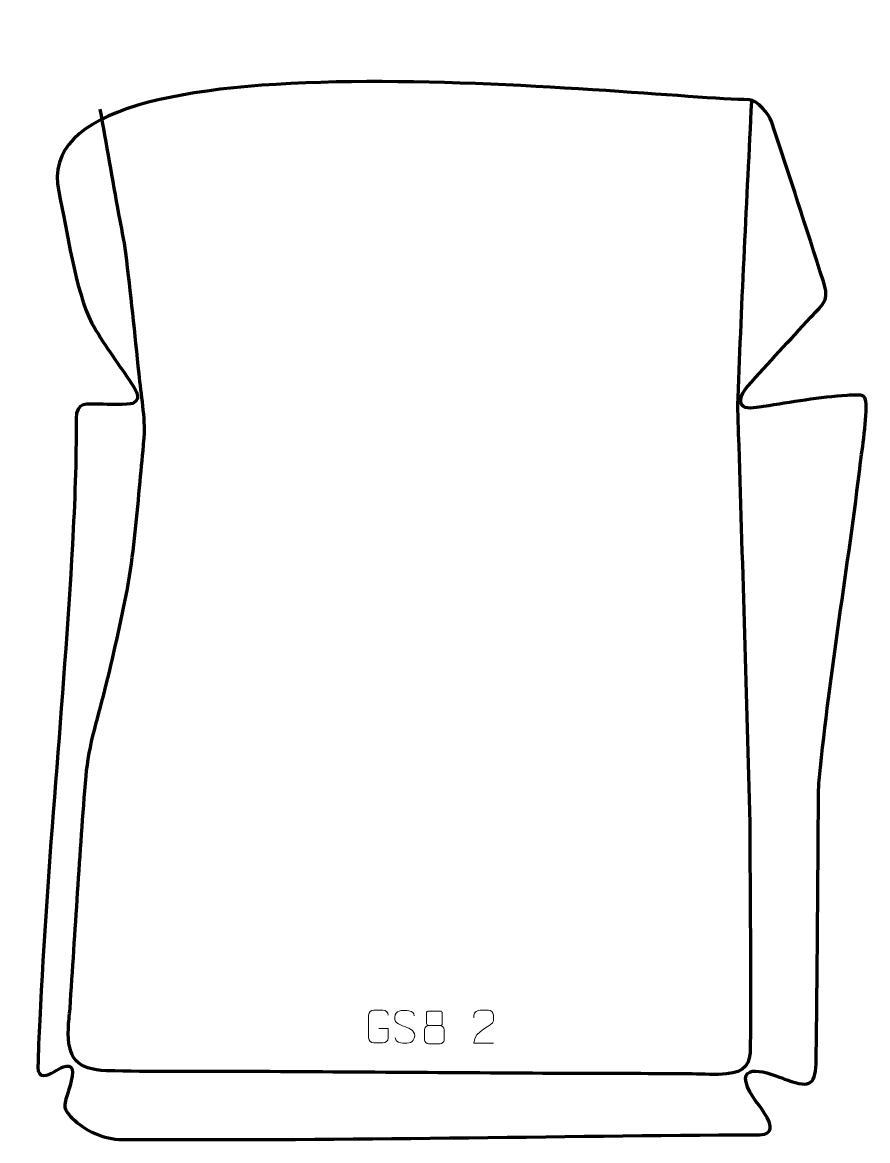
# Model space of a CAD drawing. Header units: millimetres. Extents: x 834 to 1477, y -157 to 692.
import ezdxf

# ---------------------------------------------------------------- set-up
doc = ezdxf.new("R2010")
doc.units = ezdxf.units.MM
doc.header["$MEASUREMENT"] = 0
doc.layers.add('layer 2', color=7, linetype='Continuous')
doc.layers.add('layer 3', color=7, linetype='Continuous')

msp = doc.modelspace()

# ---------------------------------------------------------------- linework, layer by layer
at = {"layer": 'layer 2', "color": 142, "lineweight": 158}
msp.add_open_spline([(1388.4054, 632.0544), (1384.8659, 557.3022), (1380.8118, 481.5484), (1378.0837, 406.8158), (1378.0837, 406.8158), (1377.6428, 394.7382), (1378.4464, 382.5827), (1378.8396, 370.5067), (1378.8396, 370.5067), (1381.845, 274.9959), (1384.42, 179.4723), (1387.1518, 83.9535), (1387.1518, 83.9535), (1387.1518, 83.9535), (1387.179, 83.0016), (1387.179, 83.0016), (1387.179, 83.0016), (1387.3588, 26.7453), (1388.0662, -29.5927), (1387.6122, -85.8403), (1387.6122, -85.8403), (1387.4516, -99.7494), (1383.9173, -105.2655), (1369.5199, -106.8706), (1369.5199, -106.8706), (1361.8419, -107.7266), (1351.5122, -106.9235), (1343.4903, -106.8356), (1343.4903, -106.8356), (1313.6591, -106.5089), (1283.824, -106.6323), (1253.9915, -106.4949), (1253.9915, -106.4949), (1168.8878, -106.0839), (1083.7854, -105.4495), (998.6824, -104.932), (998.6824, -104.932), (965.3731, -104.7665), (931.6836, -105.4934), (898.43, -104.3808), (898.43, -104.3808), (876.0078, -103.6306), (868.556, -94.8514), (869.4197, -72.3985), (869.4197, -72.3985), (869.6147, -67.3295), (870.2113, -62.2359), (870.664, -57.1809), (870.664, -57.1809), (874.6692, 1.6633), (878.0283, 60.5921), (882.848, 119.3741), (882.848, 119.3741), (884.7554, 142.6377), (892.7319, 166.3765), (898.24, 189.0805), (898.24, 189.0805), (904.4536, 214.8565), (910.5189, 240.5472), (915.124, 266.6732), (915.124, 266.6732), (919.4568, 291.9309), (921.4456, 317.8325), (923.9673, 343.3607), (923.9673, 343.3607), (924.9976, 353.7902), (925.9864, 364.2179), (926.858, 374.6622), (926.858, 374.6622), (926.858, 374.6622), (926.936, 375.6118), (926.936, 375.6118), (926.936, 375.6118), (926.936, 375.6118), (927.0089, 376.5594), (927.0089, 376.5594), (927.0089, 376.5594), (928.1154, 391.1732), (924.6354, 410.0212), (923.1353, 424.9886), (923.1353, 424.9886), (920.0586, 455.6846), (916.8038, 486.3526), (913.0664, 516.9761), (913.0664, 516.9761), (911.9031, 526.3942), (909.5345, 536.8409), (907.839, 546.3407), (907.839, 546.3407), (903.1553, 572.583), (898.4015, 599.9031), (893.609, 626.1257)], degree=3, knots=[0, 0, 0, 0, 0.04166667, 0.04166667, 0.04166667, 0.04166667, 0.08333333, 0.08333333, 0.08333333, 0.08333333, 0.125, 0.125, 0.125, 0.125, 0.16666667, 0.16666667, 0.16666667, 0.16666667, 0.20833333, 0.20833333, 0.20833333, 0.20833333, 0.25, 0.25, 0.25, 0.25, 0.29166667, 0.29166667, 0.29166667, 0.29166667, 0.33333333, 0.33333333, 0.33333333, 0.33333333, 0.375, 0.375, 0.375, 0.375, 0.41666667, 0.41666667, 0.41666667, 0.41666667, 0.45833333, 0.45833333, 0.45833333, 0.45833333, 0.5, 0.5, 0.5, 0.5, 0.54166667, 0.54166667, 0.54166667, 0.54166667, 0.58333333, 0.58333333, 0.58333333, 0.58333333, 0.625, 0.625, 0.625, 0.625, 0.66666667, 0.66666667, 0.66666667, 0.66666667, 0.70833333, 0.70833333, 0.70833333, 0.70833333, 0.75, 0.75, 0.75, 0.75, 0.79166667, 0.79166667, 0.79166667, 0.79166667, 0.83333333, 0.83333333, 0.83333333, 0.83333333, 0.875, 0.875, 0.875, 0.875, 0.91666667, 0.91666667, 0.91666667, 0.91666667, 1, 1, 1, 1], dxfattribs=at)
at = {"layer": 'layer 3', "color": 242, "lineweight": 158}
msp.add_open_spline([(1403.6345, 616.6281), (1417.7688, 575.4354), (1430.0925, 535.4585), (1443.2364, 495.0792), (1443.2364, 495.0792), (1447.8973, 480.2186), (1443.3474, 478.809), (1433.5334, 468.0713), (1433.5334, 468.0713), (1417.5959, 450.6299), (1401.5794, 433.2556), (1385.7113, 415.7516), (1385.7113, 415.7516), (1382.6612, 412.387), (1377.2895, 403.8041), (1382.3342, 400.153), (1382.3342, 400.153), (1385.3523, 397.9686), (1393.8709, 399.7052), (1397.747, 400.14), (1397.747, 400.14), (1418.3302, 403.3421), (1440.4479, 407.3459), (1461.1189, 408.6836), (1461.1189, 408.6836), (1462.7291, 408.7878), (1467.896, 409.1961), (1471.3251, 408.7718), (1471.3251, 408.7718), (1472.9331, 408.5728), (1473.506, 408.1435), (1474.0704, 407.4977), (1474.0704, 407.4977), (1474.6969, 406.7809), (1475.2331, 405.7776), (1475.4385, 404.1154), (1475.4385, 404.1154), (1476.7622, 393.4083), (1472.2403, 365.01), (1471.429, 358.2024), (1471.429, 358.2024), (1461.9324, 278.5222), (1448.0196, 198.3223), (1440.1973, 118.7228), (1440.1973, 118.7228), (1439.8822, 115.5164), (1439.5263, 112.0402), (1439.4832, 108.8212), (1439.4832, 108.8212), (1438.9366, 40.556), (1438.6044, -27.7108), (1437.6629, -95.9722), (1437.6629, -95.9722), (1437.3576, -114.3977), (1434.1699, -118.1662), (1415.4768, -111.4041), (1415.4768, -111.4041), (1407.3258, -108.2995), (1377.2618, -95.2671), (1385.4522, -116.7161), (1385.4522, -116.7161), (1389.849, -126.6087), (1398.3556, -134.5586), (1401.9457, -143.131), (1401.9457, -143.131), (1404.0259, -148.0981), (1402.509, -152.3839), (1396.7148, -152.9085), (1396.7148, -152.9085), (1391.4639, -153.384), (1383.9484, -152.9759), (1378.3821, -153.0187), (1378.3821, -153.0187), (1222.3554, -154.2322), (1066.3754, -157.4952), (910.3331, -156.6), (910.3331, -156.6), (896.1998, -156.5189), (882.3513, -150.1973), (872.2872, -140.3473), (872.2872, -140.3473), (869.0551, -137.184), (865.7123, -133.3558), (866.9005, -128.6244), (866.9005, -128.6244), (868.3235, -122.9577), (873.7821, -108.304), (872.3098, -103.2898), (872.3098, -103.2898), (870.0224, -97.5721), (861.7711, -103.2104), (858.7864, -105.0178), (858.7864, -105.0178), (853.4889, -108.2256), (846.175, -111.0101), (846.2936, -101.7456), (846.2936, -101.7456), (846.4423, -90.1308), (847.1598, -77.7264), (847.6917, -66.0668), (847.6917, -66.0668), (853.1966, 54.6259), (865.8597, 174.8261), (872.4877, 295.3636), (872.4877, 295.3636), (874.2326, 327.0981), (875.5985, 359.2527), (875.2672, 391.0358), (875.2672, 391.0358), (875.502, 404.0901), (883.3627, 402.0208), (893.6321, 401.9283), (893.6321, 401.9283), (898.0558, 401.8877), (915.3987, 401.3236), (918.3691, 402.6269), (918.3691, 402.6269), (926.5406, 406.2121), (918.7764, 415.7744), (915.5741, 420.4819), (915.5741, 420.4819), (906.1218, 434.3571), (895.7239, 448.7096), (887.3379, 463.1891), (887.3379, 463.1891), (874.2804, 489.2408), (868.4894, 533.9349), (862.1236, 563.5125), (862.1236, 563.5125), (834.46, 692.0474), (1307.8306, 634.2741), (1386.7113, 633.2515), (1386.7113, 633.2515), (1393.1585, 633.168), (1401.769, 622.0649), (1403.6345, 616.6281)], degree=3, knots=[0, 0, 0, 0, 0.02857143, 0.02857143, 0.02857143, 0.02857143, 0.05714286, 0.05714286, 0.05714286, 0.05714286, 0.08571429, 0.08571429, 0.08571429, 0.08571429, 0.11428571, 0.11428571, 0.11428571, 0.11428571, 0.14285714, 0.14285714, 0.14285714, 0.14285714, 0.17142857, 0.17142857, 0.17142857, 0.17142857, 0.2, 0.2, 0.2, 0.2, 0.22857143, 0.22857143, 0.22857143, 0.22857143, 0.25714286, 0.25714286, 0.25714286, 0.25714286, 0.28571429, 0.28571429, 0.28571429, 0.28571429, 0.31428571, 0.31428571, 0.31428571, 0.31428571, 0.34285714, 0.34285714, 0.34285714, 0.34285714, 0.37142857, 0.37142857, 0.37142857, 0.37142857, 0.4, 0.4, 0.4, 0.4, 0.42857143, 0.42857143, 0.42857143, 0.42857143, 0.45714286, 0.45714286, 0.45714286, 0.45714286, 0.48571429, 0.48571429, 0.48571429, 0.48571429, 0.51428571, 0.51428571, 0.51428571, 0.51428571, 0.54285714, 0.54285714, 0.54285714, 0.54285714, 0.57142857, 0.57142857, 0.57142857, 0.57142857, 0.6, 0.6, 0.6, 0.6, 0.62857143, 0.62857143, 0.62857143, 0.62857143, 0.65714286, 0.65714286, 0.65714286, 0.65714286, 0.68571429, 0.68571429, 0.68571429, 0.68571429, 0.71428571, 0.71428571, 0.71428571, 0.71428571, 0.74285714, 0.74285714, 0.74285714, 0.74285714, 0.77142857, 0.77142857, 0.77142857, 0.77142857, 0.8, 0.8, 0.8, 0.8, 0.82857143, 0.82857143, 0.82857143, 0.82857143, 0.85714286, 0.85714286, 0.85714286, 0.85714286, 0.88571429, 0.88571429, 0.88571429, 0.88571429, 0.91428571, 0.91428571, 0.91428571, 0.91428571, 0.94285714, 0.94285714, 0.94285714, 0.94285714, 1, 1, 1, 1], dxfattribs=at)
at = {"layer": 'layer 3', "color": 250, "lineweight": 9}
for points, knots in [([(1105.2592, -72.3289), (1105.2592, -72.3289), (1112.4273, -72.3289), (1112.4273, -72.3289), (1112.4273, -72.3289), (1112.4273, -72.3289), (1112.4273, -79.497), (1112.4273, -79.497), (1112.4273, -79.497), (1112.2876, -81.8204), (1110.6104, -83.3), (1108.4626, -83.3108), (1108.4626, -83.3108), (1106.1308, -83.3104), (1103.7988, -83.3104), (1101.4673, -83.3108), (1101.4673, -83.3108), (1099.5424, -83.4162), (1097.5702, -81.5317), (1097.5814, -79.5144), (1097.5814, -79.5144), (1097.5818, -73.7443), (1097.5818, -67.9746), (1097.5814, -62.2053), (1097.5814, -62.2053), (1097.5856, -60.0672), (1099.3324, -58.348), (1101.4847, -58.3614), (1101.4847, -58.3614), (1103.8104, -58.3614), (1106.1365, -58.3614), (1108.4626, -58.3614), (1108.4626, -58.3614), (1110.4093, -58.326), (1112.4007, -59.8175), (1112.4273, -62.2552)], [0, 0, 0, 0, 0.1, 0.1, 0.1, 0.1, 0.2, 0.2, 0.2, 0.2, 0.3, 0.3, 0.3, 0.3, 0.4, 0.4, 0.4, 0.4, 0.5, 0.5, 0.5, 0.5, 0.6, 0.6, 0.6, 0.6, 0.7, 0.7, 0.7, 0.7, 0.8, 0.8, 0.8, 0.8, 1, 1, 1, 1]), ([(1125.0043, -70.8378), (1120.756, -69.3674), (1115.8479, -67.5716), (1117.853, -62.0513), (1117.853, -62.0513), (1119.3565, -57.9114), (1124.5701, -58.2999), (1128.1737, -58.901), (1128.1737, -58.901), (1131.0343, -59.3782), (1131.899, -60.5914), (1132.2096, -62.6755)], [0, 0, 0, 0, 0.25, 0.25, 0.25, 0.25, 0.5, 0.5, 0.5, 0.5, 1, 1, 1, 1]), ([(1141.5429, -60.5227), (1141.5429, -62.7357), (1141.5429, -66.418), (1141.5429, -68.6313), (1141.5429, -68.6313), (1141.5579, -69.1387), (1142.3653, -70.0701), (1143.0654, -70.0689), (1143.0654, -70.0689), (1146.0353, -70.0687), (1149.0055, -70.1536), (1151.9759, -70.1539), (1151.9759, -70.1539), (1152.773, -70.1497), (1153.4937, -69.3594), (1153.4911, -68.6387), (1153.4911, -68.6387), (1153.4908, -66.4227), (1153.4908, -62.738), (1153.4911, -60.5227), (1153.4911, -60.5227), (1153.4726, -59.8119), (1152.8612, -59.0515), (1152.0273, -59.0589), (1152.0273, -59.0589), (1149.0102, -59.0592), (1145.9933, -59.0592), (1142.9767, -59.0589), (1142.9767, -59.0589), (1142.3503, -59.0513), (1141.5262, -59.7623), (1141.5429, -60.5227)], [0, 0, 0, 0, 0.11111111, 0.11111111, 0.11111111, 0.11111111, 0.22222222, 0.22222222, 0.22222222, 0.22222222, 0.33333333, 0.33333333, 0.33333333, 0.33333333, 0.44444444, 0.44444444, 0.44444444, 0.44444444, 0.55555556, 0.55555556, 0.55555556, 0.55555556, 0.66666667, 0.66666667, 0.66666667, 0.66666667, 0.77777778, 0.77777778, 0.77777778, 0.77777778, 1, 1, 1, 1]), ([(1192.3757, -83.325), (1187.4613, -83.3247), (1182.5469, -83.3247), (1177.6328, -83.325), (1177.6328, -83.325), (1177.6328, -73.3927), (1192.2838, -70.7515), (1192.3757, -66.4412), (1192.3757, -66.4412), (1192.3754, -65.0171), (1192.3754, -63.5934), (1192.3757, -62.1701), (1192.3757, -62.1701), (1192.3588, -60.093), (1190.236, -58.3682), (1188.565, -58.3509), (1188.565, -58.3509), (1186.4918, -58.3513), (1184.4189, -58.3513), (1182.3465, -58.3509), (1182.3465, -58.3509), (1180.5244, -58.3344), (1177.6997, -60.1265), (1177.6328, -62.2201), (1177.6328, -62.2201), (1177.6328, -62.2201), (1177.6328, -64.2749), (1177.6328, -64.2749)], [0, 0, 0, 0, 0.125, 0.125, 0.125, 0.125, 0.25, 0.25, 0.25, 0.25, 0.375, 0.375, 0.375, 0.375, 0.5, 0.5, 0.5, 0.5, 0.625, 0.625, 0.625, 0.625, 0.75, 0.75, 0.75, 0.75, 1, 1, 1, 1]), ([(1125.0043, -70.8379), (1129.0229, -72.4846), (1134.0524, -74.3729), (1132.2184, -79.7332), (1132.2184, -79.7332), (1130.7586, -83.9996), (1125.8478, -83.7429), (1122.1217, -83.1882), (1122.1217, -83.1882), (1119.3717, -82.7784), (1118.1508, -81.5649), (1117.7728, -79.4527)], [0, 0, 0, 0, 0.25, 0.25, 0.25, 0.25, 0.5, 0.5, 0.5, 0.5, 1, 1, 1, 1]), ([(1140.0841, -73.0409), (1140.0841, -76.2117), (1140.0841, -77.9138), (1140.0841, -81.0852), (1140.0841, -81.0852), (1140.0756, -82.3071), (1141.7735, -83.9998), (1143.0261, -84.0083), (1143.0261, -84.0083), (1146.0092, -84.008), (1148.9925, -84.008), (1151.9759, -84.0083), (1151.9759, -84.0083), (1153.2992, -83.9966), (1154.9196, -82.375), (1154.9085, -81.0758), (1154.9085, -81.0758), (1154.9082, -77.9076), (1154.9082, -76.2088), (1154.9085, -73.0409), (1154.9085, -73.0409), (1154.8388, -71.6605), (1153.261, -70.0819), (1151.9556, -70.088), (1151.9556, -70.088), (1148.979, -70.0883), (1146.0024, -70.0883), (1143.0261, -70.088), (1143.0261, -70.088), (1141.9466, -70.0816), (1140.1003, -71.6605), (1140.0841, -73.0409)], [0, 0, 0, 0, 0.11111111, 0.11111111, 0.11111111, 0.11111111, 0.22222222, 0.22222222, 0.22222222, 0.22222222, 0.33333333, 0.33333333, 0.33333333, 0.33333333, 0.44444444, 0.44444444, 0.44444444, 0.44444444, 0.55555556, 0.55555556, 0.55555556, 0.55555556, 0.66666667, 0.66666667, 0.66666667, 0.66666667, 0.77777778, 0.77777778, 0.77777778, 0.77777778, 1, 1, 1, 1])]:
    msp.add_open_spline(points, degree=3, knots=knots, dxfattribs=at)

doc.saveas('drawing.dxf')
